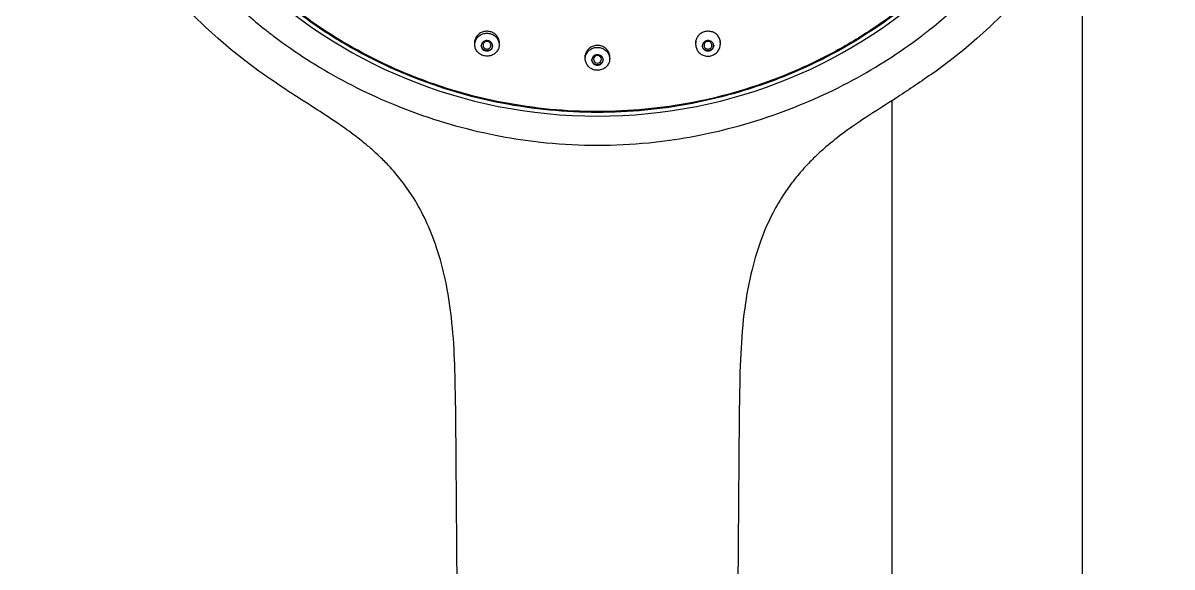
# Model space of a CAD drawing. Header units: centimetres. Extents: x -1797 to 2001, y -8788 to 1856.
# Drawn here: x -922.61 to -909.42, y -8526.97 to -8520.72 of the extents above; entities that cross this region are included whole.
import ezdxf

# ---------------------------------------------------------------- set-up
doc = ezdxf.new("R2010")
doc.units = ezdxf.units.CM
doc.header["$LTSCALE"] = 100
doc.header["$MEASUREMENT"] = 0
doc.layers.add('ID_Furniture-Fixed_02', color=145, linetype='Continuous')
doc.layers.add('WALL-03', color=2, linetype='Continuous')

# ---------------------------------------------------------------- blocks, each defined once
blk = doc.blocks.new('A$C5f37530c')
at = {"layer": 'ID_Furniture-Fixed_02'}
for p, q in [((-58.91, -161.85), (-58.91, -147.94)), ((-61.09, -148.13), (-61.09, -159.704)), ((-64.613, -160.183), (-64.613, -160.227)), ((-64.333, -160.227), (-64.333, -160.183)), ((-65.881, -160.346), (-65.881, -160.389)), ((-65.601, -160.389), (-65.601, -160.344)), ((-63.344, -160.344), (-63.344, -160.389)), ((-63.064, -160.389), (-63.064, -160.346))]:
    blk.add_line(p, q, dxfattribs=at)
blk.add_circle((-64.473, -160.177), 0.0446, dxfattribs=at)
for centre, radius, start, end in [((-4925.636, -116.831), 4859.692, 359.53577, 359.628628), ((5121.912, -114.452), 5184.922, 180.374365, 180.461399), ((-64.688, -165.131), 6.275, 125.8197, 183.0249), ((-64.257, -165.131), 6.275, 356.9738, 54.1803)]:
    blk.add_arc(centre, radius, start, end, dxfattribs=at)
blk.add_ellipse((-64.473, -165.003), major_axis=(5.645, 0), ratio=0.970296, dxfattribs=at)
for centre, start_param in [((-64.473, -160.176), 0), ((-65.741, -160.338), 0.084408), ((-63.204, -160.338), 0)]:
    blk.add_ellipse(centre, major_axis=(0.065, 0), ratio=0.970296, start_param=start_param, end_param=3.141593, dxfattribs=at)
for points, knots in [([(-66.103, -156.207), (-66.104, -156.401), (-66.108, -156.712), (-66.141, -157.201), (-66.208, -157.628), (-66.307, -158.003), (-66.431, -158.318), (-66.57, -158.573), (-66.71, -158.773), (-66.837, -158.925), (-66.944, -159.035), (-67.039, -159.124), (-67.145, -159.215), (-67.289, -159.329), (-67.486, -159.467), (-67.735, -159.628), (-68.041, -159.821), (-68.236, -159.956), (-68.36, -160.043)], [0, 0, 0, 0, 0.109953, 0.209947, 0.300127, 0.380727, 0.451422, 0.512286, 0.563517, 0.605255, 0.637551, 0.66058, 0.687323, 0.725806, 0.776114, 0.838446, 0.913142, 1, 1, 1, 1]), ([(-60.585, -160.043), (-60.737, -159.939), (-60.971, -159.776), (-61.337, -159.548), (-61.622, -159.356), (-61.833, -159.19), (-61.986, -159.051), (-62.107, -158.925), (-62.218, -158.793), (-62.341, -158.624), (-62.471, -158.404), (-62.601, -158.111), (-62.712, -157.744), (-62.794, -157.301), (-62.836, -156.769), (-62.841, -156.425), (-62.842, -156.207)], [0, 0, 0, 0, 0.105449, 0.19426, 0.26656, 0.322792, 0.363144, 0.396729, 0.433081, 0.472239, 0.528903, 0.593835, 0.673387, 0.767542, 0.876259, 1, 1, 1, 1]), ([(-70.417, -164.227), (-70.4, -164.11), (-70.371, -163.948), (-70.262, -163.458), (-70.037, -162.779), (-69.699, -162.141), (-69.405, -161.698), (-69.26, -161.501), (-69.015, -161.203), (-68.855, -161.031), (-68.577, -160.762), (-68.401, -160.607), (-68.094, -160.37), (-67.889, -160.227), (-67.435, -159.944), (-66.777, -159.615), (-66.079, -159.398), (-65.536, -159.284), (-65.296, -159.246), (-64.906, -159.203), (-64.473, -159.181), (-64.039, -159.203), (-63.649, -159.246), (-63.409, -159.284), (-62.866, -159.398), (-62.169, -159.615), (-61.51, -159.944), (-61.056, -160.227), (-60.851, -160.37), (-60.545, -160.607), (-60.368, -160.762), (-60.09, -161.031), (-59.93, -161.203), (-59.686, -161.501), (-59.54, -161.698), (-59.247, -162.141), (-58.908, -162.779), (-58.683, -163.458), (-58.574, -163.948), (-58.545, -164.11), (-58.528, -164.227)], [0.2715949, 0.2715949, 0.2715949, 0.2715949, 0.2812305, 0.2851025, 0.3127892, 0.339482, 0.3437195, 0.3560105, 0.3593529, 0.3749833, 0.375032, 0.3906139, 0.3938894, 0.4062477, 0.4107021, 0.4368761, 0.4649885, 0.4687355, 0.4811162, 0.4843693, 0.5, 0.5156307, 0.5188838, 0.5312645, 0.5350115, 0.5631239, 0.5892979, 0.5937523, 0.6061106, 0.6093861, 0.624968, 0.6250169, 0.6406471, 0.6439896, 0.6562805, 0.660518, 0.6872108, 0.7148975, 0.7187695, 0.7284051, 0.7284051, 0.7284051, 0.7284051]), ([(-64.473, -170.447), (-64.843, -170.447), (-65.207, -170.412), (-65.744, -170.308), (-65.922, -170.265), (-66.274, -170.162), (-66.449, -170.101), (-66.958, -169.896), (-67.28, -169.729), (-67.89, -169.334), (-68.178, -169.104), (-68.695, -168.602), (-68.928, -168.329), (-69.235, -167.883), (-69.33, -167.728), (-69.503, -167.414), (-69.581, -167.254), (-69.791, -166.763), (-69.899, -166.42), (-70.043, -165.718), (-70.078, -165.365), (-70.079, -164.655), (-70.042, -164.295), (-69.899, -163.598), (-69.794, -163.259), (-69.583, -162.765), (-69.504, -162.602), (-69.33, -162.287), (-69.236, -162.134), (-68.932, -161.692), (-68.7, -161.417), (-68.177, -160.909), (-67.893, -160.684), (-67.438, -160.388), (-67.281, -160.297), (-66.957, -160.128), (-66.789, -160.051), (-66.28, -159.846), (-65.93, -159.743), (-65.212, -159.604), (-64.84, -159.568), (-64.109, -159.568), (-63.745, -159.602), (-63.203, -159.707), (-63.023, -159.75), (-62.672, -159.854), (-62.499, -159.913), (-61.993, -160.116), (-61.668, -160.284), (-61.054, -160.682), (-60.771, -160.907), (-60.254, -161.408), (-60.017, -161.688), (-59.609, -162.279), (-59.437, -162.592), (-59.226, -163.085), (-59.163, -163.254), (-59.056, -163.596), (-59.011, -163.769), (-58.904, -164.29), (-58.867, -164.643), (-58.866, -165.36), (-58.902, -165.716), (-59.009, -166.237), (-59.053, -166.409), (-59.159, -166.751), (-59.222, -166.921), (-59.432, -167.416), (-59.604, -167.728), (-60.01, -168.319), (-60.247, -168.599), (-60.764, -169.102), (-61.046, -169.327), (-61.505, -169.626), (-61.664, -169.718), (-61.988, -169.887), (-62.153, -169.963), (-62.659, -170.167), (-63.01, -170.271), (-63.736, -170.412), (-64.102, -170.447), (-64.473, -170.447)], [0, 0, 0, 0, 0.03125, 0.03125, 0.046875, 0.046875, 0.0625, 0.0625, 0.09375, 0.09375, 0.125, 0.125, 0.15625, 0.15625, 0.171875, 0.171875, 0.1875, 0.1875, 0.21875, 0.21875, 0.25, 0.25, 0.28125, 0.28125, 0.3125, 0.3125, 0.328125, 0.328125, 0.34375, 0.34375, 0.375, 0.375, 0.40625, 0.40625, 0.421875, 0.421875, 0.4375, 0.4375, 0.46875, 0.46875, 0.5, 0.5, 0.53125, 0.53125, 0.546875, 0.546875, 0.5625, 0.5625, 0.59375, 0.59375, 0.625, 0.625, 0.65625, 0.65625, 0.6875, 0.6875, 0.703125, 0.703125, 0.71875, 0.71875, 0.75, 0.75, 0.78125, 0.78125, 0.796875, 0.796875, 0.8125, 0.8125, 0.84375, 0.84375, 0.875, 0.875, 0.90625, 0.90625, 0.921875, 0.921875, 0.9375, 0.9375, 0.96875, 0.96875, 1, 1, 1, 1]), ([(-64.162, -170.42), (-63.899, -170.406), (-63.639, -170.374), (-63.204, -170.29), (-63.027, -170.247), (-62.676, -170.144), (-62.501, -170.083), (-61.993, -169.879), (-61.672, -169.712), (-61.064, -169.318), (-60.777, -169.089), (-60.261, -168.588), (-60.029, -168.315), (-59.723, -167.871), (-59.627, -167.717), (-59.455, -167.404), (-59.377, -167.244), (-59.168, -166.754), (-59.061, -166.412), (-58.917, -165.712), (-58.881, -165.359), (-58.881, -164.652), (-58.917, -164.293), (-59.06, -163.597), (-59.165, -163.259), (-59.375, -162.766), (-59.454, -162.604), (-59.628, -162.289), (-59.722, -162.137), (-60.025, -161.696), (-60.256, -161.422), (-60.778, -160.915), (-61.061, -160.69), (-61.515, -160.396), (-61.671, -160.304), (-61.995, -160.137), (-62.162, -160.06), (-62.67, -159.855), (-63.019, -159.752), (-63.735, -159.613), (-64.106, -159.578), (-64.836, -159.577), (-65.198, -159.612), (-65.739, -159.716), (-65.919, -159.759), (-66.269, -159.862), (-66.441, -159.922), (-66.946, -160.125), (-67.27, -160.292), (-67.883, -160.689), (-68.164, -160.913), (-68.68, -161.413), (-68.917, -161.692), (-69.324, -162.282), (-69.495, -162.593), (-69.706, -163.085), (-69.769, -163.254), (-69.876, -163.596), (-69.92, -163.767), (-70.027, -164.287), (-70.064, -164.639), (-70.064, -165.355), (-70.028, -165.709), (-69.922, -166.229), (-69.878, -166.401), (-69.772, -166.742), (-69.71, -166.911), (-69.5, -167.405), (-69.328, -167.717), (-68.923, -168.306), (-68.687, -168.585), (-68.172, -169.087), (-67.89, -169.311), (-67.433, -169.609), (-67.274, -169.702), (-66.951, -169.87), (-66.786, -169.945), (-66.335, -170.127), (-66.042, -170.219), (-65.74, -170.287)], [0.0087958, 0.0087958, 0.0087958, 0.0087958, 0.03125, 0.03125, 0.046875, 0.046875, 0.0625, 0.0625, 0.09375, 0.09375, 0.125, 0.125, 0.15625, 0.15625, 0.171875, 0.171875, 0.1875, 0.1875, 0.21875, 0.21875, 0.25, 0.25, 0.28125, 0.28125, 0.3125, 0.3125, 0.328125, 0.328125, 0.34375, 0.34375, 0.375, 0.375, 0.40625, 0.40625, 0.421875, 0.421875, 0.4375, 0.4375, 0.46875, 0.46875, 0.5, 0.5, 0.53125, 0.53125, 0.546875, 0.546875, 0.5625, 0.5625, 0.59375, 0.59375, 0.625, 0.625, 0.65625, 0.65625, 0.6875, 0.6875, 0.703125, 0.703125, 0.71875, 0.71875, 0.75, 0.75, 0.78125, 0.78125, 0.796875, 0.796875, 0.8125, 0.8125, 0.84375, 0.84375, 0.875, 0.875, 0.90625, 0.90625, 0.921875, 0.921875, 0.9375, 0.9375, 0.9638021, 0.9638021, 0.9638021, 0.9638021]), ([(-64.473, -160.052), (-64.457, -160.052), (-64.441, -160.054), (-64.427, -160.059), (-64.412, -160.064), (-64.398, -160.071), (-64.386, -160.08), (-64.374, -160.089), (-64.363, -160.1), (-64.355, -160.112), (-64.346, -160.125), (-64.34, -160.139), (-64.336, -160.153), (-64.333, -160.167), (-64.332, -160.182), (-64.333, -160.197), (-64.335, -160.212), (-64.34, -160.227), (-64.347, -160.24), (-64.353, -160.253), (-64.363, -160.266), (-64.374, -160.276), (-64.385, -160.287), (-64.399, -160.295), (-64.413, -160.302), (-64.427, -160.308), (-64.443, -160.312), (-64.458, -160.314), (-64.474, -160.315), (-64.49, -160.314), (-64.505, -160.311), (-64.52, -160.307), (-64.535, -160.302), (-64.548, -160.294), (-64.561, -160.286), (-64.573, -160.276), (-64.582, -160.265), (-64.592, -160.253), (-64.6, -160.24), (-64.605, -160.226), (-64.61, -160.212), (-64.613, -160.197), (-64.613, -160.182), (-64.613, -160.168), (-64.61, -160.153), (-64.604, -160.139), (-64.599, -160.125), (-64.591, -160.111), (-64.581, -160.1), (-64.571, -160.088), (-64.559, -160.078), (-64.545, -160.071), (-64.532, -160.063), (-64.517, -160.057), (-64.502, -160.054), (-64.492, -160.053), (-64.482, -160.052), (-64.473, -160.052)], [0, 0, 0, 0, 0.053103, 0.053103, 0.053103, 0.106193, 0.106193, 0.106193, 0.159498, 0.159498, 0.159498, 0.213267, 0.213267, 0.213267, 0.26747, 0.26747, 0.26747, 0.321885, 0.321885, 0.321885, 0.376198, 0.376198, 0.376198, 0.430144, 0.430144, 0.430144, 0.483624, 0.483624, 0.483624, 0.536744, 0.536744, 0.536744, 0.589757, 0.589757, 0.589757, 0.642957, 0.642957, 0.642957, 0.696558, 0.696558, 0.696558, 0.750612, 0.750612, 0.750612, 0.804978, 0.804978, 0.804978, 0.859369, 0.859369, 0.859369, 0.913479, 0.913479, 0.913479, 0.967119, 0.967119, 0.967119, 1, 1, 1, 1]), ([(-64.473, -160.111), (-64.48, -160.111), (-64.487, -160.112), (-64.494, -160.114), (-64.501, -160.116), (-64.507, -160.119), (-64.513, -160.123), (-64.518, -160.127), (-64.523, -160.132), (-64.527, -160.138), (-64.531, -160.143), (-64.534, -160.15), (-64.536, -160.156), (-64.538, -160.163), (-64.538, -160.17), (-64.537, -160.176), (-64.537, -160.183), (-64.535, -160.19), (-64.531, -160.196), (-64.528, -160.202), (-64.524, -160.208), (-64.518, -160.213), (-64.513, -160.218), (-64.507, -160.222), (-64.5, -160.225), (-64.494, -160.227), (-64.486, -160.229), (-64.479, -160.23), (-64.472, -160.231), (-64.465, -160.23), (-64.458, -160.229), (-64.451, -160.227), (-64.444, -160.225), (-64.438, -160.221), (-64.432, -160.218), (-64.427, -160.213), (-64.422, -160.208), (-64.418, -160.203), (-64.414, -160.197), (-64.411, -160.191), (-64.409, -160.184), (-64.408, -160.178), (-64.408, -160.171), (-64.408, -160.164), (-64.409, -160.157), (-64.411, -160.151), (-64.414, -160.144), (-64.417, -160.138), (-64.422, -160.133), (-64.427, -160.127), (-64.433, -160.123), (-64.439, -160.119), (-64.445, -160.116), (-64.452, -160.113), (-64.459, -160.112), (-64.464, -160.111), (-64.468, -160.111), (-64.473, -160.111)], [0, 0, 0, 0, 0.052298, 0.052298, 0.052298, 0.104564, 0.104564, 0.104564, 0.157319, 0.157319, 0.157319, 0.211148, 0.211148, 0.211148, 0.266007, 0.266007, 0.266007, 0.321403, 0.321403, 0.321403, 0.376582, 0.376582, 0.376582, 0.430887, 0.430887, 0.430887, 0.484069, 0.484069, 0.484069, 0.536388, 0.536388, 0.536388, 0.588456, 0.588456, 0.588456, 0.640962, 0.640962, 0.640962, 0.69441, 0.69441, 0.69441, 0.748932, 0.748932, 0.748932, 0.804207, 0.804207, 0.804207, 0.859556, 0.859556, 0.859556, 0.91423, 0.91423, 0.91423, 0.967783, 0.967783, 0.967783, 1, 1, 1, 1]), ([(-65.737, -160.214), (-65.722, -160.214), (-65.706, -160.217), (-65.691, -160.222), (-65.677, -160.227), (-65.663, -160.234), (-65.651, -160.243), (-65.639, -160.253), (-65.629, -160.264), (-65.621, -160.277), (-65.613, -160.289), (-65.607, -160.303), (-65.604, -160.318), (-65.6, -160.332), (-65.6, -160.348), (-65.602, -160.362), (-65.604, -160.377), (-65.609, -160.392), (-65.617, -160.405), (-65.624, -160.418), (-65.634, -160.43), (-65.646, -160.441), (-65.657, -160.451), (-65.67, -160.459), (-65.685, -160.465), (-65.699, -160.471), (-65.715, -160.475), (-65.73, -160.476), (-65.746, -160.477), (-65.762, -160.476), (-65.777, -160.473), (-65.792, -160.469), (-65.806, -160.463), (-65.819, -160.455), (-65.832, -160.447), (-65.844, -160.436), (-65.853, -160.425), (-65.862, -160.413), (-65.87, -160.4), (-65.874, -160.386), (-65.879, -160.372), (-65.881, -160.356), (-65.881, -160.342), (-65.88, -160.327), (-65.877, -160.312), (-65.871, -160.298), (-65.865, -160.284), (-65.857, -160.271), (-65.846, -160.26), (-65.836, -160.249), (-65.824, -160.239), (-65.81, -160.231), (-65.796, -160.224), (-65.781, -160.219), (-65.766, -160.216), (-65.757, -160.214), (-65.747, -160.214), (-65.737, -160.214)], [0, 0, 0, 0, 0.053396, 0.053396, 0.053396, 0.10677, 0.10677, 0.10677, 0.160479, 0.160479, 0.160479, 0.214639, 0.214639, 0.214639, 0.269048, 0.269048, 0.269048, 0.323393, 0.323393, 0.323393, 0.377394, 0.377394, 0.377394, 0.430929, 0.430929, 0.430929, 0.48408, 0.48408, 0.48408, 0.537087, 0.537087, 0.537087, 0.590246, 0.590246, 0.590246, 0.643788, 0.643788, 0.643788, 0.697789, 0.697789, 0.697789, 0.752131, 0.752131, 0.752131, 0.806541, 0.806541, 0.806541, 0.860703, 0.860703, 0.860703, 0.914406, 0.914406, 0.914406, 0.967648, 0.967648, 0.967648, 1, 1, 1, 1]), ([(-64.473, -160.336), (-64.488, -160.336), (-64.504, -160.334), (-64.518, -160.329), (-64.533, -160.325), (-64.547, -160.318), (-64.559, -160.309), (-64.571, -160.3), (-64.582, -160.29), (-64.59, -160.278), (-64.598, -160.266), (-64.605, -160.252), (-64.609, -160.238), (-64.611, -160.228), (-64.613, -160.218), (-64.613, -160.208)], [0, 0, 0, 0, 0.052313, 0.052313, 0.052313, 0.104597, 0.104597, 0.104597, 0.1573383, 0.1573383, 0.1573383, 0.2111096, 0.2111096, 0.2111096, 0.2500582, 0.2500582, 0.2500582, 0.2500582]), ([(-64.333, -160.208), (-64.333, -160.222), (-64.335, -160.237), (-64.34, -160.25), (-64.346, -160.264), (-64.354, -160.277), (-64.364, -160.289), (-64.374, -160.3), (-64.386, -160.31), (-64.4, -160.318), (-64.414, -160.325), (-64.429, -160.331), (-64.444, -160.334), (-64.453, -160.336), (-64.463, -160.336), (-64.473, -160.336)], [0.7501229, 0.7501229, 0.7501229, 0.7501229, 0.8042985, 0.8042985, 0.8042985, 0.8596511, 0.8596511, 0.8596511, 0.9142675, 0.9142675, 0.9142675, 0.9677689, 0.9677689, 0.9677689, 1, 1, 1, 1]), ([(-63.344, -160.344), (-63.344, -160.33), (-63.342, -160.317), (-63.338, -160.304), (-63.333, -160.289), (-63.325, -160.276), (-63.316, -160.264), (-63.306, -160.253), (-63.294, -160.242), (-63.281, -160.234), (-63.268, -160.226), (-63.253, -160.22), (-63.237, -160.217), (-63.228, -160.215), (-63.218, -160.214), (-63.208, -160.214)], [0.7536301, 0.7536301, 0.7536301, 0.7536301, 0.8036148, 0.8036148, 0.8036148, 0.8580049, 0.8580049, 0.8580049, 0.9123808, 0.9123808, 0.9123808, 0.9664399, 0.9664399, 0.9664399, 1, 1, 1, 1]), ([(-63.208, -160.214), (-63.192, -160.213), (-63.177, -160.216), (-63.162, -160.22), (-63.147, -160.225), (-63.133, -160.232), (-63.12, -160.241), (-63.108, -160.25), (-63.097, -160.26), (-63.088, -160.273), (-63.08, -160.285), (-63.073, -160.299), (-63.069, -160.313), (-63.066, -160.324), (-63.064, -160.335), (-63.064, -160.346)], [0, 0, 0, 0, 0.0530044, 0.0530044, 0.0530044, 0.1060084, 0.1060084, 0.1060084, 0.1590418, 0.1590418, 0.1590418, 0.2123999, 0.2123999, 0.2123999, 0.2537601, 0.2537601, 0.2537601, 0.2537601]), ([(-65.601, -160.368), (-65.601, -160.373), (-65.601, -160.378), (-65.602, -160.383), (-65.604, -160.398), (-65.608, -160.412), (-65.615, -160.426), (-65.623, -160.439), (-65.632, -160.451), (-65.644, -160.462), (-65.655, -160.472), (-65.668, -160.48), (-65.683, -160.487), (-65.697, -160.493), (-65.712, -160.497), (-65.728, -160.498), (-65.743, -160.5), (-65.759, -160.499), (-65.773, -160.496), (-65.788, -160.493), (-65.803, -160.487), (-65.816, -160.48), (-65.829, -160.472), (-65.841, -160.463), (-65.85, -160.452), (-65.86, -160.441), (-65.868, -160.428), (-65.873, -160.414), (-65.878, -160.401), (-65.881, -160.386), (-65.881, -160.372)], [0.2510303, 0.2510303, 0.2510303, 0.2510303, 0.2695367, 0.2695367, 0.2695367, 0.3248379, 0.3248379, 0.3248379, 0.3793229, 0.3793229, 0.3793229, 0.4326776, 0.4326776, 0.4326776, 0.4850934, 0.4850934, 0.4850934, 0.5371369, 0.5371369, 0.5371369, 0.5894952, 0.5894952, 0.5894952, 0.6427221, 0.6427221, 0.6427221, 0.6970417, 0.6970417, 0.6970417, 0.7509519, 0.7509519, 0.7509519, 0.7509519]), ([(-65.778, -160.284), (-65.784, -160.288), (-65.79, -160.293), (-65.794, -160.299), (-65.798, -160.304), (-65.801, -160.31), (-65.803, -160.317), (-65.805, -160.323), (-65.806, -160.33), (-65.806, -160.337), (-65.805, -160.343), (-65.804, -160.35), (-65.801, -160.356), (-65.798, -160.363), (-65.794, -160.369), (-65.789, -160.374), (-65.784, -160.379), (-65.778, -160.383), (-65.771, -160.386), (-65.765, -160.389), (-65.758, -160.391), (-65.75, -160.392), (-65.743, -160.393), (-65.736, -160.393), (-65.729, -160.391), (-65.722, -160.39), (-65.715, -160.388), (-65.708, -160.384), (-65.702, -160.381), (-65.697, -160.377), (-65.692, -160.372), (-65.687, -160.367), (-65.683, -160.361), (-65.681, -160.355), (-65.678, -160.348), (-65.676, -160.342), (-65.676, -160.335), (-65.676, -160.328), (-65.676, -160.321), (-65.678, -160.315), (-65.681, -160.308), (-65.684, -160.302), (-65.688, -160.297), (-65.693, -160.291), (-65.698, -160.286), (-65.704, -160.283), (-65.711, -160.279), (-65.717, -160.276), (-65.725, -160.274), (-65.728, -160.274), (-65.732, -160.273), (-65.735, -160.273), (-65.742, -160.272), (-65.75, -160.273), (-65.757, -160.275), (-65.764, -160.276), (-65.77, -160.279), (-65.776, -160.283), (-65.777, -160.283), (-65.778, -160.284), (-65.778, -160.284)], [0, 0, 0, 0, 0.053168, 0.053168, 0.053168, 0.106282, 0.106282, 0.106282, 0.160205, 0.160205, 0.160205, 0.215143, 0.215143, 0.215143, 0.270563, 0.270563, 0.270563, 0.325701, 0.325701, 0.325701, 0.37992, 0.37992, 0.37992, 0.433016, 0.433016, 0.433016, 0.485286, 0.485286, 0.485286, 0.537361, 0.537361, 0.537361, 0.589927, 0.589927, 0.589927, 0.643465, 0.643465, 0.643465, 0.698071, 0.698071, 0.698071, 0.75339, 0.75339, 0.75339, 0.808723, 0.808723, 0.808723, 0.863327, 0.863327, 0.863327, 0.889352, 0.889352, 0.889352, 0.941447, 0.941447, 0.941447, 0.993547, 0.993547, 0.993547, 1, 1, 1, 1]), ([(-65.741, -160.383), (-65.736, -160.383), (-65.731, -160.382), (-65.726, -160.381), (-65.721, -160.379), (-65.717, -160.377), (-65.713, -160.374), (-65.709, -160.371), (-65.706, -160.367), (-65.703, -160.363), (-65.7, -160.359), (-65.698, -160.354), (-65.697, -160.35), (-65.696, -160.345), (-65.695, -160.34), (-65.696, -160.335), (-65.696, -160.33), (-65.698, -160.325), (-65.7, -160.32), (-65.702, -160.316), (-65.705, -160.312), (-65.709, -160.308), (-65.712, -160.304), (-65.716, -160.301), (-65.721, -160.299), (-65.726, -160.297), (-65.731, -160.295), (-65.736, -160.295), (-65.741, -160.294), (-65.746, -160.295), (-65.751, -160.296), (-65.756, -160.297), (-65.76, -160.299), (-65.765, -160.301), (-65.769, -160.304), (-65.773, -160.307), (-65.776, -160.311), (-65.779, -160.315), (-65.781, -160.319), (-65.783, -160.324), (-65.785, -160.328), (-65.786, -160.333), (-65.786, -160.338), (-65.786, -160.343), (-65.785, -160.348), (-65.783, -160.353), (-65.782, -160.358), (-65.779, -160.362), (-65.776, -160.366), (-65.773, -160.37), (-65.769, -160.373), (-65.764, -160.376), (-65.76, -160.379), (-65.755, -160.381), (-65.75, -160.382), (-65.747, -160.383), (-65.744, -160.383), (-65.741, -160.383)], [0, 0, 0, 0, 0.052813, 0.052813, 0.052813, 0.105614, 0.105614, 0.105614, 0.1585, 0.1585, 0.1585, 0.211841, 0.211841, 0.211841, 0.265738, 0.265738, 0.265738, 0.320163, 0.320163, 0.320163, 0.374825, 0.374825, 0.374825, 0.429299, 0.429299, 0.429299, 0.483238, 0.483238, 0.483238, 0.536556, 0.536556, 0.536556, 0.589439, 0.589439, 0.589439, 0.642193, 0.642193, 0.642193, 0.695251, 0.695251, 0.695251, 0.748903, 0.748903, 0.748903, 0.803179, 0.803179, 0.803179, 0.857837, 0.857837, 0.857837, 0.912472, 0.912472, 0.912472, 0.966692, 0.966692, 0.966692, 1, 1, 1, 1]), ([(-63.064, -160.372), (-63.064, -160.376), (-63.065, -160.379), (-63.065, -160.383), (-63.066, -160.397), (-63.07, -160.412), (-63.077, -160.425), (-63.084, -160.439), (-63.093, -160.451), (-63.104, -160.461), (-63.116, -160.472), (-63.129, -160.481), (-63.143, -160.487), (-63.158, -160.493), (-63.173, -160.497), (-63.189, -160.498), (-63.205, -160.5), (-63.221, -160.499), (-63.236, -160.495), (-63.251, -160.492), (-63.265, -160.486), (-63.278, -160.478), (-63.292, -160.471), (-63.303, -160.461), (-63.313, -160.45), (-63.323, -160.439), (-63.331, -160.426), (-63.336, -160.413), (-63.341, -160.399), (-63.344, -160.385), (-63.344, -160.37), (-63.344, -160.37), (-63.344, -160.369), (-63.344, -160.368)], [0.2493051, 0.2493051, 0.2493051, 0.2493051, 0.2630827, 0.2630827, 0.2630827, 0.318165, 0.318165, 0.318165, 0.3736341, 0.3736341, 0.3736341, 0.4287025, 0.4287025, 0.4287025, 0.48278, 0.48278, 0.48278, 0.5357412, 0.5357412, 0.5357412, 0.5879424, 0.5879424, 0.5879424, 0.6400266, 0.6400266, 0.6400266, 0.6926586, 0.6926586, 0.6926586, 0.7462887, 0.7462887, 0.7462887, 0.7491094, 0.7491094, 0.7491094, 0.7491094]), ([(-63.21, -160.273), (-63.217, -160.273), (-63.224, -160.275), (-63.231, -160.278), (-63.238, -160.28), (-63.244, -160.284), (-63.249, -160.288), (-63.254, -160.293), (-63.259, -160.298), (-63.262, -160.304), (-63.265, -160.31), (-63.268, -160.317), (-63.269, -160.324), (-63.27, -160.33), (-63.27, -160.337), (-63.268, -160.344), (-63.267, -160.351), (-63.264, -160.358), (-63.26, -160.363), (-63.256, -160.369), (-63.251, -160.375), (-63.245, -160.379), (-63.239, -160.383), (-63.233, -160.387), (-63.226, -160.389), (-63.219, -160.391), (-63.212, -160.392), (-63.205, -160.393), (-63.198, -160.393), (-63.191, -160.392), (-63.184, -160.39), (-63.177, -160.388), (-63.171, -160.385), (-63.165, -160.381), (-63.159, -160.377), (-63.154, -160.372), (-63.15, -160.366), (-63.146, -160.361), (-63.143, -160.355), (-63.141, -160.348), (-63.14, -160.341), (-63.139, -160.334), (-63.14, -160.328), (-63.14, -160.321), (-63.143, -160.314), (-63.146, -160.308), (-63.149, -160.302), (-63.153, -160.296), (-63.159, -160.291), (-63.161, -160.288), (-63.164, -160.286), (-63.167, -160.284), (-63.173, -160.28), (-63.179, -160.277), (-63.186, -160.275), (-63.193, -160.274), (-63.2, -160.273), (-63.207, -160.273), (-63.208, -160.273), (-63.209, -160.273), (-63.21, -160.273)], [0, 0, 0, 0, 0.053168, 0.053168, 0.053168, 0.106283, 0.106283, 0.106283, 0.160205, 0.160205, 0.160205, 0.215143, 0.215143, 0.215143, 0.270562, 0.270562, 0.270562, 0.3257, 0.3257, 0.3257, 0.37992, 0.37992, 0.37992, 0.433016, 0.433016, 0.433016, 0.485287, 0.485287, 0.485287, 0.537362, 0.537362, 0.537362, 0.589927, 0.589927, 0.589927, 0.643464, 0.643464, 0.643464, 0.69807, 0.69807, 0.69807, 0.753389, 0.753389, 0.753389, 0.808723, 0.808723, 0.808723, 0.863327, 0.863327, 0.863327, 0.889352, 0.889352, 0.889352, 0.941446, 0.941446, 0.941446, 0.993547, 0.993547, 0.993547, 1, 1, 1, 1]), ([(-63.204, -160.383), (-63.199, -160.383), (-63.194, -160.382), (-63.19, -160.38), (-63.185, -160.379), (-63.18, -160.376), (-63.176, -160.373), (-63.173, -160.37), (-63.169, -160.366), (-63.166, -160.362), (-63.164, -160.358), (-63.162, -160.353), (-63.161, -160.348), (-63.16, -160.343), (-63.159, -160.338), (-63.16, -160.333), (-63.16, -160.328), (-63.162, -160.323), (-63.164, -160.319), (-63.167, -160.314), (-63.17, -160.31), (-63.173, -160.307), (-63.177, -160.303), (-63.181, -160.301), (-63.186, -160.299), (-63.19, -160.297), (-63.195, -160.295), (-63.2, -160.295), (-63.205, -160.294), (-63.21, -160.295), (-63.215, -160.296), (-63.22, -160.297), (-63.225, -160.299), (-63.229, -160.302), (-63.233, -160.304), (-63.237, -160.308), (-63.24, -160.312), (-63.243, -160.316), (-63.246, -160.32), (-63.247, -160.325), (-63.249, -160.33), (-63.25, -160.335), (-63.25, -160.34), (-63.25, -160.345), (-63.249, -160.35), (-63.247, -160.354), (-63.245, -160.359), (-63.242, -160.364), (-63.239, -160.367), (-63.236, -160.371), (-63.232, -160.374), (-63.228, -160.377), (-63.223, -160.379), (-63.218, -160.381), (-63.214, -160.382), (-63.211, -160.383), (-63.207, -160.383), (-63.204, -160.383)], [0, 0, 0, 0, 0.053206, 0.053206, 0.053206, 0.106381, 0.106381, 0.106381, 0.159958, 0.159958, 0.159958, 0.214194, 0.214194, 0.214194, 0.268882, 0.268882, 0.268882, 0.323603, 0.323603, 0.323603, 0.377836, 0.377836, 0.377836, 0.431359, 0.431359, 0.431359, 0.484269, 0.484269, 0.484269, 0.53692, 0.53692, 0.53692, 0.589773, 0.589773, 0.589773, 0.643209, 0.643209, 0.643209, 0.697378, 0.697378, 0.697378, 0.752052, 0.752052, 0.752052, 0.806761, 0.806761, 0.806761, 0.861087, 0.861087, 0.861087, 0.91476, 0.91476, 0.91476, 0.967804, 0.967804, 0.967804, 1, 1, 1, 1])]:
    blk.add_open_spline(points, degree=3, knots=knots, dxfattribs=at)
for points in [[(-66.104, -156.206), (-66.104, -156.206), (-66.104, -156.206), (-66.104, -156.207), (-66.104, -156.207), (-66.103, -156.207)], [(-62.842, -156.206), (-62.842, -156.206), (-62.842, -156.206), (-62.842, -156.207), (-62.842, -156.207), (-62.842, -156.207)]]:
    blk.add_open_spline(points, degree=5, dxfattribs=at)

msp = doc.modelspace()

# ---------------------------------------------------------------- block references
at = {"layer": 'WALL-03', "xscale": -1, "rotation": 180}
msp.add_blockref('A$C5f37530c', (-851.545, -8681.318, 0), dxfattribs=at)

doc.saveas('drawing.dxf')
